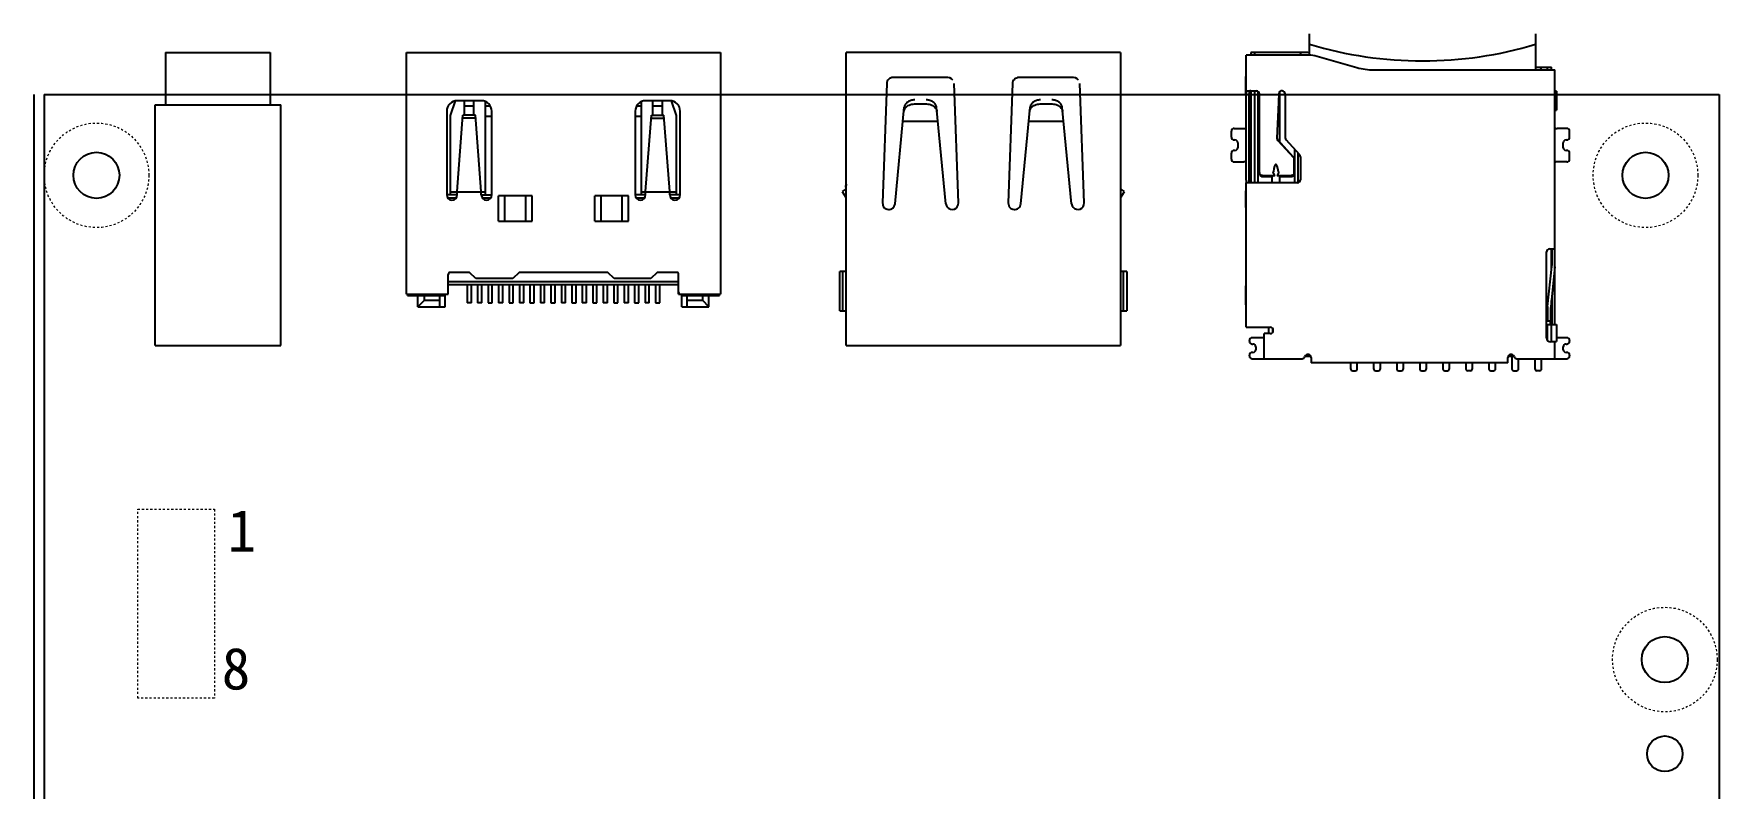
# Model space of a CAD drawing. Header units: millimetres. Extents: x 346.9 to 427.4, y 118.5 to 203.4.
# Drawn here: x 346.9 to 427.4, y 167.3 to 203.4 of the extents above; entities that cross this region are included whole.
import ezdxf

# ---------------------------------------------------------------- set-up
doc = ezdxf.new("R2010")
doc.units = ezdxf.units.MM
doc.linetypes.add('HIDDEN', pattern=[0.2, 0.1, -0.1])
for name, color, linetype in [('02___PRT_ALL_AXES', 7, 'Continuous'), ('CLOSED_SHELL_12', 7, 'Continuous'), ('CLOSED_SHELL_4_2', 7, 'Continuous'), ('USB20_MANIFOLD_SOLID_1', 7, 'Continuous')]:
    doc.layers.add(name, color=color, linetype=linetype)
doc.layers.add('slide', color=42, linetype='Continuous', lineweight=20)

msp = doc.modelspace()

# ---------------------------------------------------------------- linework, layer by layer
at = {"color": 7, "linetype": 'Continuous'}
for p, q in [((407.796, 202.333), (407.796, 203.36)), ((418.596, 203.36), (418.596, 201.634)), ((407.75, 202.334), (404.766, 202.334)), ((404.766, 200.634), (404.766, 202.334)), ((407.638, 202.46), (404.988, 202.46)), ((404.988, 202.46), (404.988, 202.334)), ((405.188, 202.334), (405.188, 202.46)), ((407.338, 202.46), (407.401, 202.334)), ((408.154, 202.279), (410.059, 201.745)), ((404.766, 201.31), (404.738, 201.31)), ((404.738, 201.31), (404.738, 200.41)), ((410.868, 201.634), (419.516, 201.634)), ((418.596, 201.76), (419.348, 201.76)), ((418.835, 201.634), (418.898, 201.76)), ((419.148, 201.76), (419.148, 201.634)), ((419.348, 201.634), (419.348, 201.76)), ((419.516, 192.284), (419.516, 201.634)), ((346.866, 200.46), (346.866, 166.46)), ((347.366, 200.46), (347.366, 118.46)), ((347.366, 200.46), (427.366, 200.46)), ((404.766, 196.364), (404.766, 200.504)), ((404.795, 200.634), (405.256, 200.634)), ((404.916, 196.364), (404.916, 200.504)), ((404.988, 200.634), (404.988, 196.234)), ((405.188, 196.234), (405.188, 200.634)), ((405.338, 196.234), (405.338, 200.609)), ((405.406, 196.677), (405.406, 200.484)), ((406.329, 200.487), (406.314, 200.134)), ((406.364, 200.577), (406.365, 198.186)), ((406.636, 200.481), (406.636, 198.392)), ((419.598, 200.61), (419.516, 200.61)), ((419.598, 200.61), (419.598, 199.71)), ((427.366, 200.46), (427.366, 118.46)), ((404.738, 200.41), (404.766, 200.41)), ((404.916, 200.41), (404.988, 200.41)), ((406.312, 200.074), (406.238, 198.368)), ((406.314, 200.134), (406.312, 200.074)), ((419.516, 199.71), (419.598, 199.71)), ((404.066, 198.414), (404.066, 198.704)), ((404.196, 198.834), (404.666, 198.834)), ((404.196, 198.284), (404.236, 198.284)), ((404.366, 198.154), (404.366, 197.914)), ((406.238, 198.368), (406.238, 198.362)), ((407.027, 197.46), (406.277, 198.282)), ((406.277, 198.262), (407.027, 197.44)), ((407.326, 197.577), (406.675, 198.291)), ((420.086, 198.834), (419.616, 198.834)), ((419.916, 197.914), (419.916, 198.154)), ((420.046, 198.284), (420.086, 198.284)), ((420.216, 198.414), (420.216, 198.704)), ((404.066, 197.364), (404.066, 197.654)), ((404.236, 197.784), (404.196, 197.784)), ((404.196, 197.234), (404.666, 197.234)), ((407.066, 196.677), (407.066, 197.341)), ((407.088, 196.234), (407.088, 197.838)), ((407.238, 197.674), (407.238, 196.236)), ((407.366, 197.476), (407.366, 196.384)), ((420.086, 197.234), (419.616, 197.234)), ((420.086, 197.784), (420.046, 197.784)), ((420.216, 197.364), (420.216, 197.654)), ((405.556, 196.581), (406.137, 196.581)), ((405.556, 196.534), (406.018, 196.534)), ((406.016, 196.234), (406.016, 196.534)), ((406.245, 196.581), (406.916, 196.581)), ((406.364, 196.534), (406.916, 196.534)), ((406.366, 196.534), (406.366, 196.234)), ((404.738, 195.86), (404.766, 195.86)), ((404.738, 195.86), (404.738, 195.06)), ((404.738, 195.66), (404.766, 195.66)), ((404.766, 189.334), (404.766, 196.234)), ((407.216, 196.234), (404.795, 196.234)), ((404.738, 195.26), (404.766, 195.26)), ((419.116, 188.834), (419.116, 192.934)), ((419.266, 193.084), (419.516, 193.084)), ((419.348, 192.088), (419.348, 193.084)), ((419.366, 193.084), (419.366, 192.284)), ((419.168, 190.335), (419.363, 192.233)), ((419.512, 192.218), (419.318, 190.32)), ((419.516, 189.46), (419.516, 192.218)), ((404.766, 191.31), (404.738, 191.31)), ((404.738, 191.31), (404.738, 190.41)), ((419.366, 190.789), (419.366, 189.46)), ((404.738, 190.41), (404.766, 190.41)), ((419.166, 190.284), (419.166, 189.634)), ((419.316, 189.634), (419.316, 190.284)), ((419.348, 189.66), (419.348, 190.619)), ((404.766, 189.334), (405.916, 189.334)), ((405.848, 189.034), (405.848, 189.334)), ((406.048, 189.114), (406.048, 189.254)), ((419.116, 189.46), (419.598, 189.46)), ((419.148, 189.46), (419.148, 188.725)), ((419.316, 189.634), (419.166, 189.634)), ((419.298, 189.46), (419.298, 189.634)), ((419.316, 189.66), (419.348, 189.66)), ((419.348, 188.634), (419.348, 189.46)), ((419.598, 189.46), (419.598, 188.66)), ((404.926, 188.664), (404.926, 188.704)), ((405.626, 188.834), (405.056, 188.834)), ((405.056, 188.534), (405.096, 188.534)), ((405.226, 188.404), (405.226, 188.264)), ((405.916, 189.034), (405.626, 189.034)), ((405.626, 187.834), (405.626, 189.034)), ((419.516, 188.634), (419.316, 188.634)), ((419.348, 188.66), (419.598, 188.66)), ((419.366, 188.66), (419.366, 188.634)), ((419.516, 187.834), (419.516, 188.66)), ((420.086, 188.834), (419.598, 188.834)), ((419.916, 188.264), (419.916, 188.404)), ((420.046, 188.534), (420.086, 188.534)), ((420.216, 188.704), (420.216, 188.664)), ((404.926, 187.964), (404.926, 188.004)), ((405.096, 188.134), (405.056, 188.134)), ((405.056, 187.834), (407.438, 187.834)), ((407.592, 187.96), (407.85, 187.96)), ((407.871, 187.884), (407.871, 187.634)), ((417.271, 187.634), (407.871, 187.634)), ((409.758, 187.634), (409.758, 187.36)), ((410.078, 187.36), (410.078, 187.634)), ((410.858, 187.634), (410.858, 187.36)), ((411.178, 187.36), (411.178, 187.634)), ((411.958, 187.634), (411.958, 187.36)), ((412.278, 187.36), (412.278, 187.634)), ((413.058, 187.634), (413.058, 187.36)), ((413.378, 187.36), (413.378, 187.634)), ((414.158, 187.634), (414.158, 187.36)), ((414.478, 187.36), (414.478, 187.634)), ((415.258, 187.634), (415.258, 187.36)), ((415.578, 187.36), (415.578, 187.634)), ((416.358, 187.634), (416.358, 187.36)), ((416.678, 187.36), (416.678, 187.634)), ((417.271, 187.634), (417.271, 187.884)), ((417.292, 187.96), (417.55, 187.96)), ((417.458, 187.96), (417.458, 187.36)), ((417.704, 187.834), (420.086, 187.834)), ((417.778, 187.36), (417.778, 187.834)), ((418.558, 187.834), (418.558, 187.36)), ((418.878, 187.36), (418.878, 187.834)), ((420.086, 188.134), (420.046, 188.134)), ((420.216, 188.004), (420.216, 187.964)), ((409.858, 187.26), (409.978, 187.26)), ((410.958, 187.26), (411.078, 187.26)), ((412.058, 187.26), (412.178, 187.26)), ((413.158, 187.26), (413.278, 187.26)), ((414.258, 187.26), (414.378, 187.26)), ((415.478, 187.26), (415.358, 187.26)), ((416.458, 187.26), (416.578, 187.26)), ((417.558, 187.26), (417.678, 187.26)), ((418.778, 187.26), (418.658, 187.26))]:
    msp.add_line(p, q, dxfattribs=at)
for centre, radius, start, end in [((413.196, 220.685), 18.625, 253.14606, 286.85394), ((407.638, 200.96), 1.5, 83.97162, 90), ((407.75, 200.834), 1.5, 74.35775, 90), ((410.868, 204.634), 3, 254.35775, 270), ((405.256, 200.484), 0.15, 0, 90), ((406.482, 200.481), 0.153, 0, 177.51768), ((404.196, 198.704), 0.13, 90, 180), ((404.196, 198.414), 0.13, 180, 270), ((404.236, 198.154), 0.13, 0, 90), ((406.386, 198.382), 0.148, 182.60323, 222.43342), ((406.386, 198.362), 0.148, 179.99009, 222.43712), ((406.786, 198.392), 0.15, 180.00005, 222.35305), ((420.046, 198.154), 0.13, 90, 180), ((420.086, 198.704), 0.13, 0, 90), ((420.086, 198.414), 0.13, 270, 0), ((404.196, 197.654), 0.13, 90, 180), ((404.196, 197.364), 0.13, 180, 270), ((404.236, 197.914), 0.13, 270, 0), ((406.918, 197.36), 0.148, 0.03496, 42.5117), ((406.918, 197.341), 0.148, 0.03483, 42.51182), ((407.216, 197.476), 0.15, 0.0274, 42.3804), ((420.046, 197.914), 0.13, 180, 270), ((420.086, 197.654), 0.13, 0, 90), ((420.086, 197.364), 0.13, 270, 0), ((405.541, 196.723), 0.136, 195.50006, 198.74479), ((406.927, 196.724), 0.139, 331.27725, 344.42952), ((407.216, 196.384), 0.15, 270, 0), ((419.266, 192.934), 0.15, 90, 180), ((418.866, 192.284), 0.5, 354.14047, 0), ((418.866, 192.284), 0.65, 354.14047, 360), ((419.666, 190.284), 0.5, 174.14047, 180), ((419.666, 190.284), 0.35, 174.14047, 180), ((405.916, 189.184), 0.15, 270, 90), ((405.056, 188.704), 0.13, 90, 180), ((405.056, 188.664), 0.13, 180, 270), ((405.096, 188.404), 0.13, 0, 90), ((419.316, 188.834), 0.2, 180, 270), ((420.046, 188.404), 0.13, 90, 180), ((420.086, 188.704), 0.13, 0, 90), ((420.086, 188.664), 0.13, 270, 0), ((405.056, 188.004), 0.13, 90, 180), ((405.056, 187.964), 0.13, 180, 270), ((405.096, 188.264), 0.13, 270, 0), ((407.438, 187.984), 0.15, 270, 340.52878), ((407.721, 187.884), 0.15, 0, 160.52878), ((417.421, 187.884), 0.15, 19.47122, 180), ((417.704, 187.984), 0.15, 199.47122, 270), ((420.046, 188.264), 0.13, 180, 270), ((420.086, 188.004), 0.13, 0, 90), ((420.086, 187.964), 0.13, 270, 0), ((409.858, 187.36), 0.1, 180, 270), ((409.978, 187.36), 0.1, 270, 0), ((410.958, 187.36), 0.1, 180, 270), ((411.078, 187.36), 0.1, 270, 0), ((412.058, 187.36), 0.1, 180, 270), ((412.178, 187.36), 0.1, 270, 0), ((413.158, 187.36), 0.1, 180, 270), ((413.278, 187.36), 0.1, 270, 360), ((414.258, 187.36), 0.1, 180, 270), ((414.378, 187.36), 0.1, 270, 0), ((415.358, 187.36), 0.1, 180, 270), ((415.478, 187.36), 0.1, 270, 0), ((416.458, 187.36), 0.1, 180, 270), ((416.578, 187.36), 0.1, 270, 0), ((417.558, 187.36), 0.1, 180, 270), ((417.678, 187.36), 0.1, 270, 0), ((418.658, 187.36), 0.1, 180, 270), ((418.778, 187.36), 0.1, 270, 360)]:
    msp.add_arc(centre, radius, start, end, dxfattribs=at)
for centre, major_axis, ratio, start_param, end_param in [((406.191, 195.818), (-0.001, 1.307), 0.133929, -0.772542, 0.772379), ((406.191, 196.526), (0.175, 0), 0.32918, 1.884232, 3.004197), ((406.191, 197.087), (0, 0.532), 0.32918, -3.862144, -3.455029), ((406.191, 197.087), (0, 0.532), 0.32918, -2.828597, -2.421481), ((406.191, 196.526), (0.175, 0), 0.32918, 0.137836, 1.257801)]:
    msp.add_ellipse(centre, major_axis=major_axis, ratio=ratio, start_param=start_param, end_param=end_param, dxfattribs=at)
for points, knots in [([(404.795, 200.634), (404.792, 200.634), (404.785, 200.633), (404.776, 200.625), (404.771, 200.612), (404.768, 200.596), (404.766, 200.577), (404.766, 200.545), (404.766, 200.521), (404.766, 200.504)], [0, 0, 0, 0, 0.072695, 0.145541, 0.234916, 0.349027, 0.487676, 0.646588, 1, 1, 1, 1]), ([(404.988, 200.634), (404.981, 200.634), (404.966, 200.633), (404.947, 200.629), (404.931, 200.619), (404.922, 200.603), (404.917, 200.582), (404.916, 200.558), (404.916, 200.532), (404.916, 200.513), (404.916, 200.504)], [0, 0, 0, 0, 0.128706, 0.238903, 0.33559, 0.435243, 0.552449, 0.689331, 0.840869, 1, 1, 1, 1]), ([(404.666, 198.834), (404.679, 198.834), (404.699, 198.834), (404.723, 198.835), (404.739, 198.837), (404.751, 198.841), (404.764, 198.852), (404.766, 198.864), (404.766, 198.872)], [0, 0, 0, 0, 0.332187, 0.48035, 0.608635, 0.715014, 0.805942, 1, 1, 1, 1]), ([(419.516, 198.872), (419.516, 198.864), (419.518, 198.852), (419.53, 198.841), (419.543, 198.837), (419.558, 198.835), (419.583, 198.834), (419.602, 198.834), (419.616, 198.834)], [0, 0, 0, 0, 0.194098, 0.285039, 0.391418, 0.519715, 0.667856, 1, 1, 1, 1]), ([(404.766, 197.196), (404.766, 197.204), (404.764, 197.216), (404.751, 197.227), (404.739, 197.231), (404.723, 197.233), (404.699, 197.234), (404.679, 197.234), (404.666, 197.234)], [0, 0, 0, 0, 0.194098, 0.285039, 0.391418, 0.519715, 0.667856, 1, 1, 1, 1]), ([(419.616, 197.234), (419.602, 197.234), (419.583, 197.234), (419.558, 197.233), (419.543, 197.231), (419.53, 197.227), (419.518, 197.216), (419.516, 197.204), (419.516, 197.196)], [0, 0, 0, 0, 0.332187, 0.48035, 0.608635, 0.715014, 0.805942, 1, 1, 1, 1]), ([(405.406, 196.725), (405.406, 196.722), (405.406, 196.709), (405.408, 196.696), (405.411, 196.687)], [0, 0, 0, 0, 0.254244, 1, 1, 1, 1]), ([(405.406, 196.677), (405.406, 196.674), (405.406, 196.662), (405.408, 196.649), (405.411, 196.64)], [0, 0, 0, 0, 0.253054, 1, 1, 1, 1]), ([(405.411, 196.64), (405.415, 196.625), (405.429, 196.596), (405.463, 196.561), (405.507, 196.539), (405.539, 196.534), (405.556, 196.534)], [0, 0, 0, 0, 0.244535, 0.492884, 0.745195, 1, 1, 1, 1]), ([(405.556, 196.581), (405.54, 196.581), (405.509, 196.586), (405.466, 196.606), (405.432, 196.638), (405.418, 196.666), (405.413, 196.68)], [0, 0, 0, 0, 0.254493, 0.506718, 0.755139, 1, 1, 1, 1]), ([(406.075, 196.687), (406.074, 196.692), (406.067, 196.714), (406.066, 196.737), (406.069, 196.754)], [0, 0, 0, 0, 0.245717, 1, 1, 1, 1]), ([(406.313, 196.754), (406.314, 196.748), (406.316, 196.726), (406.312, 196.703), (406.306, 196.687)], [0, 0, 0, 0, 0.253157, 1, 1, 1, 1]), ([(407.049, 196.658), (407.036, 196.635), (406.997, 196.595), (406.943, 196.581), (406.916, 196.581)], [0, 0, 0, 0, 0.494205, 1, 1, 1, 1]), ([(406.916, 196.534), (406.932, 196.534), (406.965, 196.539), (407.009, 196.561), (407.043, 196.596), (407.057, 196.625), (407.061, 196.64)], [0, 0, 0, 0, 0.254805, 0.507116, 0.755465, 1, 1, 1, 1]), ([(407.061, 196.687), (407.062, 196.69), (407.065, 196.703), (407.066, 196.715), (407.066, 196.725)], [0, 0, 0, 0, 0.245458, 1, 1, 1, 1]), ([(407.061, 196.64), (407.062, 196.643), (407.064, 196.655), (407.066, 196.668), (407.066, 196.677)], [0, 0, 0, 0, 0.247406, 1, 1, 1, 1]), ([(404.766, 196.364), (404.766, 196.347), (404.766, 196.323), (404.766, 196.291), (404.768, 196.272), (404.771, 196.256), (404.776, 196.243), (404.785, 196.235), (404.792, 196.234), (404.795, 196.234)], [0, 0, 0, 0, 0.353473, 0.512357, 0.651, 0.765123, 0.85447, 0.927304, 1, 1, 1, 1]), ([(404.988, 196.234), (404.981, 196.234), (404.966, 196.235), (404.947, 196.239), (404.931, 196.249), (404.922, 196.265), (404.917, 196.286), (404.916, 196.31), (404.916, 196.336), (404.916, 196.355), (404.916, 196.364)], [0, 0, 0, 0, 0.128554, 0.238831, 0.335517, 0.435337, 0.552521, 0.689309, 0.841118, 1, 1, 1, 1])]:
    msp.add_open_spline(points, degree=3, knots=knots, dxfattribs=at)
at = {"layer": '02___PRT_ALL_AXES', "color": 7, "linetype": 'Continuous'}
for centre, radius in [((349.859, 196.595), 1.1), ((423.841, 196.595), 1.1), ((424.766, 173.46), 1.1), ((424.766, 168.96), 0.85)]:
    msp.add_circle(centre, radius, dxfattribs=at)
at = {"layer": 'CLOSED_SHELL_12', "color": 7, "linetype": 'Continuous'}
for p, q in [((364.666, 190.91), (364.666, 202.46)), ((364.666, 202.46), (379.666, 202.46)), ((379.666, 202.46), (379.666, 190.91)), ((366.591, 199.66), (366.591, 195.66)), ((366.766, 199.46), (367.008, 200.153)), ((368.241, 200.16), (367.091, 200.16)), ((367.441, 199.47), (367.441, 200.16)), ((367.441, 199.91), (367.891, 199.91)), ((367.891, 199.47), (367.891, 200.16)), ((368.441, 195.66), (368.441, 200.118)), ((368.441, 199.91), (368.674, 199.91)), ((368.741, 195.66), (368.741, 199.66)), ((375.591, 199.66), (375.591, 195.66)), ((375.658, 199.91), (375.891, 199.91)), ((375.891, 195.66), (375.891, 200.118)), ((377.241, 200.16), (376.091, 200.16)), ((376.441, 199.47), (376.441, 200.16)), ((376.441, 199.91), (376.891, 199.91)), ((376.891, 199.47), (376.891, 200.16)), ((377.566, 199.46), (377.323, 200.153)), ((377.741, 195.66), (377.741, 199.66)), ((366.766, 195.66), (366.766, 199.46)), ((367.091, 195.82), (367.366, 199.47)), ((367.977, 199.319), (367.354, 199.319)), ((367.966, 199.47), (367.366, 199.47)), ((368.241, 195.82), (367.966, 199.47)), ((368.741, 199.41), (368.441, 199.41)), ((375.891, 199.41), (375.591, 199.41)), ((376.091, 195.82), (376.366, 199.47)), ((376.354, 199.319), (376.977, 199.319)), ((376.366, 199.47), (376.966, 199.47)), ((377.241, 195.82), (376.966, 199.47)), ((377.566, 195.66), (377.566, 199.46)), ((367.091, 195.66), (366.591, 195.66)), ((366.766, 195.81), (368.441, 195.81)), ((367.091, 195.66), (367.091, 195.82)), ((368.241, 195.66), (368.241, 195.82)), ((368.241, 195.66), (368.741, 195.66)), ((368.737, 195.618), (368.707, 195.66)), ((376.091, 195.66), (375.591, 195.66)), ((375.624, 195.66), (375.595, 195.618)), ((375.891, 195.81), (377.566, 195.81)), ((376.091, 195.66), (376.091, 195.82)), ((377.241, 195.66), (377.241, 195.82)), ((377.741, 195.66), (377.241, 195.66)), ((367.041, 195.51), (366.641, 195.51)), ((368.691, 195.51), (368.291, 195.51)), ((370.666, 195.61), (369.066, 195.61)), ((369.066, 194.41), (369.066, 195.61)), ((369.366, 194.41), (369.366, 195.61)), ((370.366, 194.41), (370.366, 195.61)), ((370.666, 194.41), (370.666, 195.61)), ((375.266, 195.61), (373.666, 195.61)), ((373.666, 194.41), (373.666, 195.61)), ((373.966, 194.41), (373.966, 195.61)), ((374.966, 194.41), (374.966, 195.61)), ((375.266, 194.41), (375.266, 195.61)), ((376.041, 195.51), (375.641, 195.51)), ((377.691, 195.51), (377.291, 195.51)), ((369.066, 194.41), (370.666, 194.41)), ((373.666, 194.41), (375.266, 194.41)), ((366.666, 190.91), (366.666, 191.86)), ((367.686, 191.96), (366.766, 191.96)), ((367.986, 191.66), (367.686, 191.96)), ((369.746, 191.66), (367.986, 191.66)), ((370.046, 191.96), (369.746, 191.66)), ((374.286, 191.96), (370.046, 191.96)), ((374.586, 191.66), (374.286, 191.96)), ((376.346, 191.66), (374.586, 191.66)), ((376.646, 191.96), (376.346, 191.66)), ((377.566, 191.96), (376.646, 191.96)), ((377.666, 190.91), (377.666, 191.86)), ((364.666, 190.91), (366.566, 190.91)), ((364.716, 190.86), (364.716, 190.91)), ((364.716, 190.86), (366.516, 190.86)), ((365.216, 190.31), (365.216, 190.91)), ((365.516, 190.86), (365.516, 190.61)), ((366.256, 190.31), (366.256, 190.86)), ((366.516, 190.31), (366.516, 190.91)), ((366.583, 190.91), (366.666, 190.91)), ((366.666, 191.52), (377.666, 191.52)), ((377.666, 191.36), (366.666, 191.36)), ((367.566, 191.36), (367.566, 190.509)), ((367.766, 190.509), (367.766, 191.36)), ((368.066, 191.36), (368.066, 190.51)), ((368.266, 190.51), (368.266, 191.36)), ((368.566, 191.36), (368.566, 190.509)), ((368.766, 190.509), (368.766, 191.36)), ((369.066, 191.36), (369.066, 190.51)), ((369.266, 190.51), (369.266, 191.36)), ((369.566, 191.36), (369.566, 190.509)), ((369.766, 190.509), (369.766, 191.36)), ((370.066, 191.36), (370.066, 190.51)), ((370.266, 190.51), (370.266, 191.36)), ((370.566, 191.36), (370.566, 190.509)), ((370.766, 190.509), (370.766, 191.36)), ((371.066, 191.36), (371.066, 190.51)), ((371.266, 190.51), (371.266, 191.36)), ((371.566, 191.36), (371.566, 190.509)), ((371.766, 190.509), (371.766, 191.36)), ((372.066, 191.36), (372.066, 190.51)), ((372.266, 190.51), (372.266, 191.36)), ((372.566, 191.36), (372.566, 190.509)), ((372.766, 190.509), (372.766, 191.36)), ((373.066, 191.36), (373.066, 190.51)), ((373.266, 190.51), (373.266, 191.36)), ((373.566, 191.36), (373.566, 190.509)), ((373.766, 190.509), (373.766, 191.36)), ((374.066, 191.36), (374.066, 190.51)), ((374.266, 190.51), (374.266, 191.36)), ((374.566, 191.36), (374.566, 190.509)), ((374.766, 190.509), (374.766, 191.36)), ((375.066, 191.36), (375.066, 190.51)), ((375.266, 190.51), (375.266, 191.36)), ((375.566, 191.36), (375.566, 190.509)), ((375.766, 190.509), (375.766, 191.36)), ((376.066, 191.36), (376.066, 190.51)), ((376.266, 190.51), (376.266, 191.36)), ((376.566, 191.36), (376.566, 190.509)), ((376.766, 190.509), (376.766, 191.36)), ((377.666, 190.91), (377.732, 190.91)), ((377.766, 190.91), (379.666, 190.91)), ((377.816, 190.31), (377.816, 190.91)), ((377.816, 190.86), (379.616, 190.86)), ((378.076, 190.31), (378.076, 190.86)), ((378.816, 190.61), (378.816, 190.86)), ((379.116, 190.31), (379.116, 190.91)), ((379.616, 190.86), (379.616, 190.91)), ((365.216, 190.31), (365.516, 190.61)), ((365.216, 190.31), (366.516, 190.31)), ((366.256, 190.61), (365.516, 190.61)), ((367.766, 190.509), (367.566, 190.509)), ((368.266, 190.51), (368.066, 190.51)), ((368.566, 190.509), (368.766, 190.509)), ((369.266, 190.51), (369.066, 190.51)), ((369.566, 190.509), (369.766, 190.509)), ((370.266, 190.51), (370.066, 190.51)), ((370.566, 190.509), (370.766, 190.509)), ((371.266, 190.51), (371.066, 190.51)), ((371.566, 190.509), (371.766, 190.509)), ((372.266, 190.51), (372.066, 190.51)), ((372.566, 190.509), (372.766, 190.509)), ((373.266, 190.51), (373.066, 190.51)), ((373.566, 190.509), (373.766, 190.509)), ((374.266, 190.51), (374.066, 190.51)), ((374.566, 190.509), (374.766, 190.509)), ((375.266, 190.51), (375.066, 190.51)), ((375.566, 190.509), (375.766, 190.509)), ((376.266, 190.51), (376.066, 190.51)), ((376.566, 190.509), (376.766, 190.509)), ((377.816, 190.31), (379.116, 190.31)), ((378.816, 190.61), (378.076, 190.61)), ((379.116, 190.31), (378.816, 190.61))]:
    msp.add_line(p, q, dxfattribs=at)
for centre, radius, start, end in [((367.091, 199.66), 0.5, 90, 180), ((368.241, 199.66), 0.5, 360, 90), ((376.091, 199.66), 0.5, 90, 180), ((377.241, 199.66), 0.5, 360, 90), ((366.841, 195.66), 0.25, 180, 360), ((368.491, 195.66), 0.25, 180, 0), ((375.841, 195.66), 0.25, 180, 360), ((377.491, 195.66), 0.25, 180, 0), ((366.766, 191.86), 0.1, 90, 180), ((377.566, 191.86), 0.1, 0, 90), ((366.566, 191.01), 0.1, 270, 360), ((377.766, 191.01), 0.1, 180, 270)]:
    msp.add_arc(centre, radius, start, end, dxfattribs=at)
at = {"layer": 'CLOSED_SHELL_4_2', "color": 7, "linetype": 'Continuous'}
for p, q in [((353.166, 202.46), (353.166, 199.96)), ((358.166, 202.46), (358.166, 199.96)), ((352.666, 188.46), (352.666, 199.96)), ((352.666, 199.96), (358.666, 199.96)), ((358.666, 188.46), (358.666, 199.96)), ((352.666, 188.46), (358.666, 188.46))]:
    msp.add_line(p, q, dxfattribs=at)
at = {"layer": 'CLOSED_SHELL_4_2', "color": 0, "linetype": 'Continuous'}
msp.add_line((353.166, 202.46), (358.166, 202.46), dxfattribs=at)
at = {"layer": 'slide', "color": 6, "linetype": 'HIDDEN'}
msp.add_lwpolyline([(355.495, 171.616), (351.835, 171.616), (351.835, 180.642), (355.495, 180.642)], close=True, dxfattribs=at)
for centre in [(349.866, 196.595), (423.841, 196.595), (424.766, 173.46)]:
    msp.add_circle(centre, 2.5, dxfattribs=at)
at = {"layer": 'USB20_MANIFOLD_SOLID_1', "color": 7, "linetype": 'Continuous'}
for p, q in [((398.766, 202.46), (385.666, 202.46)), ((385.666, 188.46), (385.666, 202.46)), ((398.766, 202.46), (398.766, 188.46)), ((390.524, 201.269), (387.904, 201.269)), ((390.622, 201.251), (390.524, 201.269)), ((390.702, 201.207), (390.622, 201.251)), ((396.528, 201.269), (393.907, 201.269)), ((396.625, 201.251), (396.528, 201.269)), ((396.705, 201.207), (396.625, 201.251)), ((387.602, 200.976), (387.408, 195.274)), ((390.763, 201.145), (390.702, 201.207)), ((391.029, 195.274), (390.826, 200.976)), ((393.606, 200.976), (393.411, 195.274)), ((396.767, 201.145), (396.705, 201.207)), ((397.033, 195.274), (396.829, 200.976)), ((388.001, 195.239), (388.444, 199.843)), ((388.926, 200.003), (389.503, 200.003)), ((390.427, 195.239), (389.984, 199.843)), ((394.004, 195.239), (394.447, 199.843)), ((394.929, 200.003), (395.506, 200.003)), ((396.43, 195.239), (395.987, 199.843)), ((390.049, 199.17), (388.379, 199.17)), ((396.052, 199.17), (394.383, 199.17)), ((385.666, 195.942), (385.477, 195.823)), ((385.477, 195.823), (385.637, 195.567)), ((385.666, 196.06), (385.606, 196.06)), ((398.954, 195.823), (398.766, 195.942)), ((398.795, 195.567), (398.954, 195.823)), ((385.637, 195.567), (385.666, 195.585)), ((390.427, 195.239), (390.454, 195.141)), ((390.454, 195.141), (390.498, 195.071)), ((390.498, 195.071), (390.569, 195.009)), ((390.569, 195.009), (390.657, 194.973)), ((390.657, 194.973), (390.746, 194.964)), ((390.746, 194.964), (390.834, 194.982)), ((390.834, 194.982), (390.914, 195.026)), ((390.914, 195.026), (390.976, 195.097)), ((390.976, 195.097), (391.02, 195.177)), ((391.02, 195.177), (391.029, 195.274)), ((396.43, 195.239), (396.457, 195.141)), ((396.457, 195.141), (396.501, 195.071)), ((396.501, 195.071), (396.572, 195.009)), ((396.572, 195.009), (396.661, 194.973)), ((396.661, 194.973), (396.749, 194.964)), ((396.749, 194.964), (396.838, 194.982)), ((396.838, 194.982), (396.917, 195.026)), ((396.917, 195.026), (396.979, 195.097)), ((396.979, 195.097), (397.024, 195.177)), ((397.024, 195.177), (397.033, 195.274)), ((398.766, 195.585), (398.795, 195.567)), ((385.666, 192), (385.36, 192)), ((385.36, 190.12), (385.36, 192)), ((385.513, 190.12), (385.513, 192)), ((399.071, 192), (398.766, 192)), ((398.918, 190.12), (398.918, 192)), ((399.071, 192), (399.071, 190.12)), ((385.36, 190.12), (385.666, 190.12)), ((398.766, 190.12), (399.071, 190.12)), ((385.666, 188.46), (398.766, 188.46))]:
    msp.add_line(p, q, dxfattribs=at)
for points, knots in [([(387.904, 201.269), (387.828, 201.263), (387.674, 201.204), (387.607, 201.051), (387.602, 200.976)], [0, 0, 0, 0, 0.501745, 1, 1, 1, 1]), ([(393.907, 201.269), (393.832, 201.263), (393.678, 201.204), (393.611, 201.051), (393.606, 200.976)], [0, 0, 0, 0, 0.501785, 1, 1, 1, 1]), ([(388.425, 199.648), (388.428, 199.676), (388.442, 199.733), (388.471, 199.784), (388.489, 199.808)], [0, 0, 0, 0, 0.489851, 1, 1, 1, 1]), ([(388.944, 200.197), (388.883, 200.197), (388.79, 200.184), (388.678, 200.141), (388.603, 200.098), (388.54, 200.045), (388.491, 199.983), (388.457, 199.915), (388.446, 199.867), (388.444, 199.843)], [0, 0, 0, 0, 0.277017, 0.411102, 0.540045, 0.663004, 0.779912, 0.891722, 1, 1, 1, 1]), ([(388.489, 199.808), (388.511, 199.838), (388.568, 199.894), (388.673, 199.956), (388.795, 199.994), (388.882, 200.003), (388.926, 200.003)], [0, 0, 0, 0, 0.229307, 0.474886, 0.733748, 1, 1, 1, 1]), ([(389.984, 199.843), (389.982, 199.867), (389.971, 199.915), (389.937, 199.983), (389.888, 200.045), (389.825, 200.098), (389.75, 200.141), (389.638, 200.184), (389.545, 200.197), (389.484, 200.197)], [0, 0, 0, 0, 0.108277, 0.220089, 0.337, 0.459962, 0.588907, 0.722991, 1, 1, 1, 1]), ([(389.503, 200.003), (389.546, 200.003), (389.633, 199.994), (389.755, 199.956), (389.86, 199.894), (389.916, 199.839), (389.939, 199.808)], [0, 0, 0, 0, 0.266246, 0.525102, 0.770683, 1, 1, 1, 1]), ([(389.939, 199.808), (389.957, 199.784), (389.986, 199.733), (390, 199.676), (390.003, 199.648)], [0, 0, 0, 0, 0.510161, 1, 1, 1, 1]), ([(394.429, 199.648), (394.431, 199.676), (394.446, 199.733), (394.475, 199.784), (394.492, 199.808)], [0, 0, 0, 0, 0.48985, 1, 1, 1, 1]), ([(394.948, 200.197), (394.886, 200.197), (394.794, 200.184), (394.681, 200.141), (394.606, 200.098), (394.543, 200.045), (394.494, 199.983), (394.461, 199.915), (394.45, 199.867), (394.447, 199.843)], [0, 0, 0, 0, 0.277016, 0.411101, 0.540044, 0.663004, 0.779912, 0.891722, 1, 1, 1, 1]), ([(394.492, 199.808), (394.515, 199.838), (394.571, 199.894), (394.676, 199.956), (394.798, 199.994), (394.885, 200.003), (394.929, 200.003)], [0, 0, 0, 0, 0.229308, 0.474887, 0.733748, 1, 1, 1, 1]), ([(395.987, 199.843), (395.985, 199.867), (395.974, 199.915), (395.94, 199.983), (395.891, 200.045), (395.828, 200.098), (395.754, 200.141), (395.641, 200.184), (395.549, 200.197), (395.487, 200.197)], [0, 0, 0, 0, 0.108277, 0.220089, 0.337, 0.459962, 0.588907, 0.722991, 1, 1, 1, 1]), ([(395.506, 200.003), (395.55, 200.003), (395.636, 199.994), (395.758, 199.956), (395.863, 199.894), (395.92, 199.839), (395.942, 199.808)], [0, 0, 0, 0, 0.266245, 0.525102, 0.770683, 1, 1, 1, 1]), ([(395.942, 199.808), (395.96, 199.784), (395.989, 199.733), (396.003, 199.676), (396.006, 199.648)], [0, 0, 0, 0, 0.510161, 1, 1, 1, 1]), ([(385.666, 196.173), (385.666, 196.157), (385.665, 196.134), (385.661, 196.105), (385.656, 196.088), (385.648, 196.075), (385.636, 196.066), (385.622, 196.061), (385.611, 196.06), (385.606, 196.06)], [0, 0, 0, 0, 0.33194, 0.470331, 0.588754, 0.69105, 0.786639, 0.887074, 1, 1, 1, 1]), ([(387.408, 195.274), (387.404, 195.194), (387.456, 195.027), (387.686, 194.942), (387.918, 195.005), (387.994, 195.16), (388.001, 195.239)], [0, 0, 0, 0, 0.26455, 0.500696, 0.739408, 1, 1, 1, 1]), ([(393.411, 195.274), (393.407, 195.194), (393.46, 195.027), (393.689, 194.942), (393.921, 195.005), (393.998, 195.16), (394.004, 195.239)], [0, 0, 0, 0, 0.264586, 0.500697, 0.7394, 1, 1, 1, 1])]:
    msp.add_open_spline(points, degree=3, knots=knots, dxfattribs=at)

# ---------------------------------------------------------------- texts
at = {"layer": 'slide', "char_height": 2, "attachment_point": 1}
for s, insert in [('{\\fSimSun|b0|i0|c134|p2;\\C1;1}', (356.129, 180.621)), ('{\\fSimSun|b0|i0|c134|p2;\\C1;8}', (355.847, 174.031))]:
    msp.add_mtext_dynamic_manual_height_columns(s, width=2.59268, gutter_width=1, heights=[0], dxfattribs=dict(at, insert=insert))

doc.saveas('drawing.dxf')
